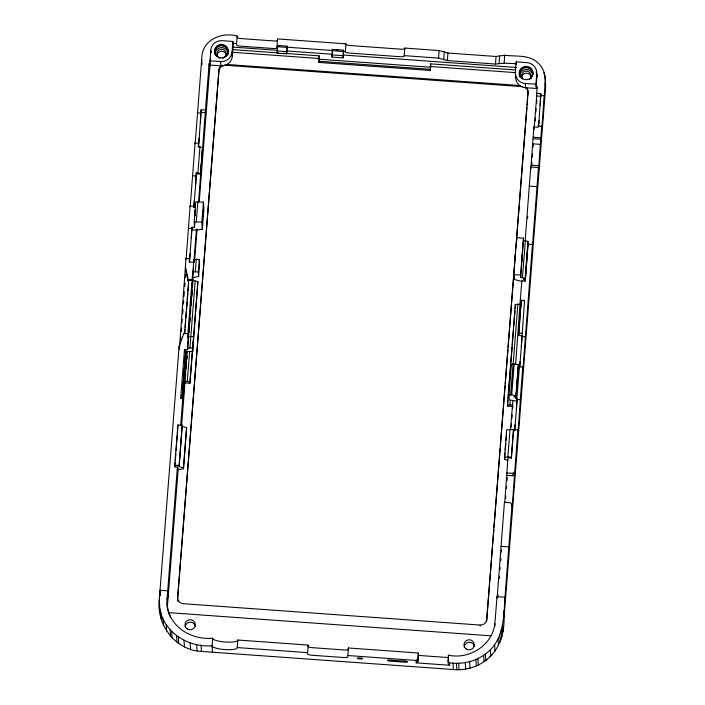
<?xml version="1.0" encoding="UTF-8"?>
<svg xmlns="http://www.w3.org/2000/svg" width="705" height="705" viewBox="0 0 705 705"><rect width="100%" height="100%" fill="white"/><g stroke="black" fill="none" stroke-linecap="round" stroke-linejoin="round"><path stroke-width="1.06" d="M167.314 606.855L167.12 598.237L177.422 467.036L174.84 466.851L174.743 465.194L177.907 424.93L182.198 425.238L179.105 466.622L183.459 467.847L183.512 468.772L177.59 469.636L177.422 467.036M167.517 610.081L167.12 598.237M515.214 69.945L430.685 63.864L430.394 70.465L318.792 62.437L319.092 55.836L282.899 53.227M430.394 70.465L430.685 63.864M541.757 125.843L538.567 169.041L538.479 167.561L530.75 167.006L530.847 168.477L533.897 126.953L538.188 127.27L538.32 125.596C543.872 128.513 541.458 124.468 542.489 120.59L544.119 95.642C545.52 84.679 547.441 71.117 538.012 62.93C529.147 54.355 515.804 56.708 504.692 55.263L504.128 63.194L495.492 64.049L447.358 60.586L438.51 58.11L404.168 55.624L404.767 48.072L439.1 50.548L447.948 53.025L496.082 56.488L504.692 55.263M187.927 334.223L187.891 333.668L183.961 333.386L179.141 346.12L159.277 599.849C156.281 625.018 175.66 650.327 201.418 651.42L453.412 669.53C464.137 670.561 475.099 667.705 484.035 661.704C498.585 652.063 504.63 634.209 504.066 617.351L545.582 87.693L545.309 79.11M515.099 258.4L515.461 254.487L515.293 258.136M194.915 213.113L194.8 215.977L194.932 215.007M195.118 212.84L195.223 209.975L194.977 212.328M534.231 127.376L536.69 95.995L536.954 86.979L536.126 86.935L535.95 84.168L536.761 73.796A10.698 10.452 -3.7 0 0 526.917 62.604L516.183 61.828L515.364 72.254L515.672 77.056M191.39 238.299L191.927 227.195L194.51 227.38L194.924 222.084M195.505 185.873L196.21 172.672L200.537 173.536L200.581 174.179L196.29 173.871L196.21 172.672M200.44 122.97L201.145 109.76L205.437 110.068L198.554 202.441M516.377 409.305L516.862 400.096M521.312 346.393L524.59 300.48L520.299 300.163L521.815 280.837L525.251 281.083L528.08 243.199L525.251 281.083M540.241 105.248L540.823 93.721L536.531 93.404M508.085 460.435L504.604 459.457L504.472 457.439L506.648 429.768L513.478 429.512L513.522 430.438L514.386 430.499L514.447 429.653L517.884 429.9L517.955 430.72L518.386 427.415L520.299 400.343L520.255 399.7L516.818 399.453L519.391 366.741L522.819 366.988L522.899 367.807L523.216 365.657L532.442 244.485L528.151 244.168M199.259 138.065L198.59 144.137L198.51 143.318L195.082 143.071L195.153 143.882L201.982 55.545C203.868 38.863 222.516 32.033 237.197 36.017L237.285 37.4A4.309 0.916 4.5 0 0 241.639 38.634L273.311 40.916A4.309 0.916 4.5 0 0 277.418 40.529M179.616 346.252L186.023 258.4L189.46 258.647L189.53 259.466L190.2 253.395M186.023 258.4L186.102 259.22L190.138 205.975L193.575 206.221L193.646 207.041L194.316 200.978M190.138 205.975L190.218 206.794L195.082 143.071M180.577 340.145L180.832 336.849M181.264 331.368L181.52 328.081M181.952 322.599L182.207 319.303M182.639 313.822L182.983 309.433M183.415 303.952L183.67 300.665M184.014 296.276L184.357 291.888M184.789 286.406L185.045 283.119M185.477 277.629L185.732 274.342M189.46 258.647L189.196 262.004L193.919 262.348L193.743 259.563L199.295 259.414L199.594 264.031L198.607 276.607L192.668 277.47L193.505 267.583M193.575 206.221L193.505 207.059L195.223 207.182M198.51 143.318L198.255 146.666L202.573 147.53L200.581 174.179M189.53 262.401L191.927 227.195M193.84 207.49L196.378 175.245M198.59 147.045L201.145 109.76M184.798 332.584L185.054 329.297M185.23 327.111L185.741 320.537M185.917 318.343L186.428 311.769M186.605 309.583L187.204 301.916M187.38 299.722L187.891 293.148M188.068 290.954L188.579 284.379M174.84 466.851L175.184 462.498M175.36 460.321L175.871 453.791M176.127 450.53L176.638 444M176.805 441.824L177.316 435.293M177.493 433.117L177.907 424.93M197.929 172.796L199.964 146.79M194.51 227.38L194.166 222.11L195.743 201.982L203.445 202.079L203.895 209.112L202.317 229.24L196.387 230.077L192.095 229.768M184.499 349.389L185.803 349.759L181.978 398.404L180.674 398.043L184.499 349.389L187.504 349.61L188.605 334.734M182.128 398.246L185.803 349.759M194.166 222.11L196.281 221.811L197.867 201.674M180.665 425.714L182.824 398.193L180.674 398.043M192.5 274.888L187.556 337.862L188.42 337.924L188.341 336.637L193.452 336.452L192.738 351.266L184.657 351.971M192.923 274.924L193.743 259.563M200.537 173.536L202.573 147.53M177.59 469.636L177.757 467.459M186.807 352.121L182.992 400.784L182.824 398.193M193.831 262.709L196.387 230.077M192.553 350.42L189.971 383.238L184.825 382.868L187.036 351.76M187.504 349.61L192.624 280.643L197.805 281.568L197.885 282.59L193.496 338.382M205.437 110.068L209.156 63.52L210.037 63.582L210.68 50.337A10.698 10.452 -3.7 0 1 222.163 40.678L232.897 41.445L233.073 44.212L233.143 43.322L236.598 43.569L236.695 44.953A4.309 0.916 4.5 0 0 241.039 46.186L272.72 48.46A4.309 0.916 4.5 0 0 276.95 47.852L277.453 38.916L345.961 43.842L345.988 44.309A4.309 0.916 4.5 0 0 350.341 45.534L400.563 49.156A4.309 0.916 4.5 0 0 404.793 48.539L404.767 48.072M185.248 377.395L185.512 374.117M185.935 368.644L186.199 365.366M186.71 358.801L186.887 356.615M188.773 332.54L189.293 325.974M189.548 322.696L189.98 317.224M190.235 313.945L190.667 308.473M190.923 305.195L191.443 298.629M191.61 296.435L192.13 289.878M192.298 287.684L192.624 280.643M199.233 201.542L210.028 64.349M167.534 604.696L178.198 469.045M181.564 426.287L185.01 382.436M185.353 378.047L185.697 373.668M186.129 368.186L186.393 364.899M186.825 359.409L187.081 356.122M188.975 332.002L189.319 327.622M189.663 323.234L190.015 318.845M190.359 314.465L190.702 310.077M191.046 305.697L191.39 301.308M191.734 296.92L192.077 292.54M192.509 287.058L192.853 282.67M193.029 280.475L193.285 277.188M194.668 259.643L197.083 228.949M210.037 63.582L210.442 58.339M179.105 466.622L182.198 425.238M192.756 272.148L195.294 271.777L196.281 259.202M189.971 383.238L189.901 382.225L187.292 381.484L189.61 351.945M187.424 348.314L189.962 347.944L195.197 280.828M202.317 229.24L201.859 222.207L203.445 202.079M198.607 276.607L198.299 271.998L199.295 259.414M189.901 382.225L192.394 350.5M192.738 351.266L197.805 281.568M192.809 347.133L193.329 340.568M183.459 467.847L186.613 427.591L182.269 426.358M183.512 468.772L186.613 427.591M178.383 601.638A6.028 5.887 -3.7 0 1 177.625 598.307L218.982 69.795A6.028 5.887 -3.7 0 1 222.031 65.107M177.625 598.307L218.982 69.795M233.143 43.322L232.386 56.673L232.077 51.87L232.897 41.445M236.598 43.569L237.197 36.017M167.103 603.621C168.328 626.463 191.293 640.299 212.654 638.21L212.073 645.947A12.62 2.688 4.5 0 0 224.833 649.552A12.62 2.688 4.5 0 0 237.241 647.754L237.814 640.017L308.085 645.075L308.182 646.459A4.309 0.916 4.5 0 0 312.535 647.692L344.207 649.975A4.309 0.916 4.5 0 0 348.437 649.358L348.349 647.974L418.356 653.015L418.047 661.299L416.197 662.85L416.047 660.435L417.898 658.884L418.356 653.015M332.496 50.487L287.164 47.209L286.635 53.809L277.188 53.131L277.541 45.411L286.979 46.098L286.944 48.451L286.979 46.098M286.635 53.809L286.829 47.402L277.382 46.724M287.164 47.209L287.102 48.055L287.058 47.464M318.792 62.437L319.03 59.414M343.652 51.289L343.115 57.889L331.958 57.087L332.302 49.376L343.458 50.178L343.432 52.505L343.652 51.289L345.397 51.853A4.309 0.916 4.5 0 0 349.75 53.087L399.973 56.7A4.309 0.916 4.5 0 0 404.203 56.092L404.168 55.624M343.115 57.889L343.458 50.178M345.371 51.395L345.961 43.842M348.349 647.974L347.847 656.91A4.309 0.916 4.5 0 1 343.617 657.518L311.936 655.245A4.309 0.916 4.5 0 1 307.591 654.011L308.085 645.075M438.536 58.48L439.1 50.548M443.718 59.405L444.309 51.844M447.358 60.586L447.948 53.025M416.197 662.85L449.675 665.264L448.089 663.467L448.398 655.174C469.239 659.774 492.495 645.357 494.857 623.625L497.025 596.677L504.745 597.232L504.851 598.598L504.939 598.06L512.024 504.542L510.438 502.744L504.427 502.312L497.122 598.043L497.025 596.677M448.327 660.523L448.398 655.174M495.492 64.049L496.082 56.488M499.008 63.38L499.607 55.818M486.459 621.678A6.028 5.887 -3.7 0 0 486.661 620.541L528.019 92.029A6.028 5.887 -3.7 0 0 526.582 87.755M486.661 620.541L489.596 583.255M489.763 581.061L492.434 547.054M492.601 544.859L493.808 529.508M493.985 527.314L497.342 484.538M497.51 482.343L500.18 448.336M500.356 446.142L505.088 385.82M505.265 383.626L507.935 349.618M508.102 347.424L508.622 340.841M508.79 338.647L511.46 304.648M511.636 302.454L515.681 250.901M515.857 248.706L516.368 242.123M516.545 239.929L519.215 205.93M519.382 203.736L523.427 152.183M523.603 149.989L526.961 107.213M527.137 105.019L527.648 98.436M527.825 96.241L528.019 92.029M521.815 280.837L521.859 281.568L514.024 279.356L514.28 276.078M507.45 405.075L512.561 404.89L512.658 406.459L507.512 406.089L507.45 405.075L515.346 304.419L520.457 304.234M507.512 406.089L507.944 400.616M508.111 398.431L508.622 391.865M508.798 389.68L510.772 364.511M510.94 362.326L512.147 347.01M512.315 344.824L513.601 328.407M513.778 326.221L514.976 310.905M515.143 308.719L515.346 304.419M514.721 430.949L517.056 401.198L509.274 399.911L508.966 395.108L511.398 364.08L514.174 363.912L518.281 364.732L518.316 365.269M504.604 459.457L505.106 453.077M505.353 449.878L505.855 443.498M506.111 440.299L506.525 434.985M508.966 395.108L510.658 394.87L513.09 363.833M509.988 404.705L510.332 400.325M513.161 364.229L517.884 304.049M525.172 280.105L523.436 279.612L523.383 278.775L525.093 278.898L525.066 278.316L520.739 277.453L520.581 275.056L523.48 238.149L516.606 237.655L516.791 240.528M520.739 277.453L523.48 238.149M517.056 401.198L516.888 398.625L516.025 398.563L515.963 397.576L514.227 397.091L514.183 396.369L515.884 396.307L515.848 395.761L511.733 394.941L514.174 363.912M536.126 86.935L536.946 76.563A10.698 10.452 -3.7 0 0 536.937 74.924M504.472 457.439L507.873 456.937L510.05 429.266M504.754 502.55L507.917 457.853L511.354 458.1L513.522 430.438M525.137 241.207L530.75 167.006M510.508 429.583L512.905 400.51M515.619 364.45L520.299 300.163M522.449 277.576L525.348 240.669L523.639 240.546M497.889 597.047L498.065 594.853M499.351 578.391L499.528 576.197M500.039 569.614L500.215 567.419M500.726 560.836L500.902 558.642M501.414 552.059L501.59 549.865M505.626 498.294L505.802 496.1M506.401 488.424L506.578 486.23M507.001 480.739L507.265 477.452M511.213 426.983L511.477 423.687M511.9 418.206L512.165 414.91M512.676 408.327L512.852 406.133M522.185 335.774L518.757 335.527L518.616 333.403L521.189 300.691L524.59 300.48M527.551 218.515L527.719 216.32M531.676 165.851L531.931 162.564M532.363 157.074L532.619 153.787M533.139 147.204L533.315 145.01M535.201 120.863L535.456 117.576M535.888 112.086L536.144 108.799M536.576 103.309L536.831 100.022M520.678 307.68L518.757 335.527M520.942 307.6L521.189 300.691M515.884 396.307L518.281 364.732M525.093 278.898L527.957 241.41L525.348 240.669M511.354 458.1L513.478 429.512M515.963 397.576L518.395 366.547L516.025 398.563M519.655 368.019L522.017 337.924M538.611 126.6L540.823 93.721M512.024 504.542L512.183 506.957L517.884 429.9M520.255 399.7L522.819 366.988M532.442 244.485L532.504 245.129L538.479 167.561M447.939 661.043L449.526 662.85C462.057 664.515 475.293 661.731 485.41 653.958C503.573 641.206 504.225 617.148 504.745 597.232M539.061 120.344L538.391 126.415L538.32 125.596M520.131 361.498L519.462 367.561L519.391 366.741M515.188 424.401L514.527 430.473L514.447 429.653M277.188 53.131L277.444 51.042M331.958 57.087L332.46 52.901M502.7 632.262L503.097 628.904M499.836 642.264L501.969 635.831M490.081 656.619L492.081 654.496M484.696 661.149L487.173 659.219M506.736 472.958L512.746 473.39L514.588 471.83M506.886 475.364L512.896 475.804L514.747 474.245M518.616 333.403L522.026 333.192M515.364 72.254A10.76 10.513 -3.7 0 0 525.269 83.516L535.95 84.168M515.637 76.501A10.76 10.513 -3.7 0 0 525.542 87.755L537.051 88.46L536.954 86.979M540.691 95.395L544.119 95.642M336.391 50.231L338.426 50.381M332.143 50.681L343.3 51.483M232.641 47.085L277.585 50.311M286.353 50.936L332.381 54.25M343.344 55.034L516.518 67.477M331.817 54.875L342.974 55.677M232.447 49.597L278.51 52.91M232.615 52.276L319.206 58.506M429.909 66.473L515.399 72.624M318.827 59.194L430.429 67.222M318.722 61.238L430.314 69.266M209.852 60.815L220.524 61.582A10.76 10.513 -3.7 0 0 232.077 51.87M226.543 64.437L520.281 85.569M219.043 70.711A6.028 5.887 -3.7 0 1 225.512 65.274L522.528 86.653M209.156 63.52L209.253 65.001L220.797 65.829A10.76 10.513 -3.7 0 0 232.35 56.118M536.69 95.995L540.991 96.303M201.313 112.342L205.604 112.65M197.453 112.871L200.881 113.117M533.086 137.228L540.814 137.792M533.183 138.709L540.911 139.264M532.909 143.829L540.638 144.384M531.235 165.208L538.964 165.763M529.252 186.111L536.972 186.666M192.509 175.774L195.946 176.021M196.281 221.811L201.859 222.207M188.394 228.2L191.831 228.446M520.581 275.056L513.707 274.562L514.024 279.356M520.466 302.753L521.321 302.815M185.397 266.367L188.182 279.638L192.104 279.92M188.182 279.638L188.217 280.193L192.139 280.475M521.762 336.549L525.19 336.796M189.962 347.944L192.535 348.129M510.658 394.87L511.733 394.941M184.719 381.299L187.292 381.484M507.873 456.937L511.31 457.184M174.743 465.194L179.035 465.503M500.973 546.349L508.702 546.904M486.609 619.625A6.028 5.887 -3.7 0 1 480.131 625.062L183.115 603.691A6.028 5.887 -3.7 0 1 177.563 597.382M168.204 612.601L490.698 635.813M418.506 655.421L448.556 657.589M159.374 604.185C160.687 630.49 187.133 647.93 212.064 645.762L212.478 652.213M237.224 647.569L307.495 652.627M347.759 655.518L416.047 660.435M279.673 46.151L277.576 45.992L277.541 45.411M276.862 46.468L277.726 46.53M277.056 50.892L286.494 51.58M195.294 271.777L198.299 271.998M518.466 367.525L519.321 367.596M545.723 85.569L545.388 82.185M185.626 269.777L188.667 283.287M188.217 280.193L188.579 281.903L184.622 332.302L183.996 333.941L183.961 333.386M527.957 241.41L528.001 241.991M332.302 49.376L332.425 51.324M544.974 75.726L545.185 78.951M545.018 83.181L545.432 89.641M544.137 72.421L544.278 74.58M536.761 73.796L536.946 76.563M531.094 77.612L531.129 78.167A4.732 4.627 -3.7 0 0 526.767 73.214A4.732 4.627 -3.7 0 0 521.682 77.488L521.647 76.933A4.732 4.627 -3.7 0 0 521.718 78.14M534.064 129.544L533.897 126.953M525.269 83.516L525.542 87.755M516.183 61.828L516.36 64.604L516.43 63.706L504.128 63.194M512.746 473.39L512.896 475.804M503.643 610.891L504.066 617.351M502.55 624.551L502.965 631.01M501.229 630.922L501.652 637.382M499.827 635.038L500.242 641.497M498.021 638.994L498.435 645.454M494.857 623.625L494.998 625.776M494.584 644.573L494.998 651.032M490.345 649.596L490.768 656.047M485.41 653.958L485.824 660.418M483.621 655.245L484.035 661.704M480.131 625.062L480.193 625.987M477.911 658.585L478.325 665.044M475.901 659.519L476.316 665.969M469.636 661.704L470.05 668.164M465.3 662.656L465.714 669.115M458.682 663.29L459.096 669.75M456.461 663.29L456.875 669.75M452.989 663.07L453.412 669.53M449.526 662.85L449.675 665.264M417.898 658.884L418.047 661.299M319.092 55.836L319.189 57.405M226.34 55.686L226.375 56.241A4.732 4.627 -3.7 0 0 222.022 51.289A4.732 4.627 -3.7 0 0 216.937 55.554L216.902 55.008A4.732 4.627 -3.7 0 0 216.964 56.206M225.45 64.358L225.512 65.274M220.524 61.582L220.797 65.829M210.68 50.337L210.857 53.104A10.698 10.452 -3.7 0 1 211.112 51.483M209.729 64.543L209.852 66.534M209.253 65.001L209.579 69.98M201.665 59.511L202.018 64.895M237.814 640.017L237.832 640.202A12.62 2.688 4.5 0 1 225.424 642.008A12.62 2.688 4.5 0 1 212.663 638.395M212.654 638.21L212.787 640.193M201.004 644.96L201.418 651.42M179.141 346.12L179.361 349.53M196.607 644.432L197.021 650.891M190.156 642.854L190.579 649.314M184.023 640.369L184.437 646.829M178.33 637.029L178.744 643.489M176.55 635.743L176.964 642.202M171.632 631.38L172.055 637.84M170.178 615.756L170.302 617.65M168.116 597.32L167.702 590.861L160.026 590.305L160.37 595.69M170.152 629.776L170.566 636.227M168.865 612.407L168.988 614.302M167.543 607.19L167.755 610.415M166.204 624.551L166.618 631.01M163.084 618.823L163.498 625.282M160.863 612.707L161.278 619.166M160.326 610.609L160.749 617.069M159.277 599.849L159.691 606.309M159.709 608.389L159.788 610.636M524.793 87.261A6.028 5.887 -3.7 0 1 528.08 92.954M536.152 71.751A10.698 10.452 -3.7 0 1 536.672 73.302M522.678 78.819A4.732 4.627 -3.7 0 1 523.189 72.298A4.732 4.627 -3.7 0 1 529.869 72.774A4.732 4.627 -3.7 0 1 529.358 79.295M217.933 56.894A4.732 4.627 -3.7 0 1 218.444 50.363A4.732 4.627 -3.7 0 1 225.115 50.848A4.732 4.627 -3.7 0 1 224.604 57.369M219.951 58.233A4.732 4.627 -3.7 0 1 218.85 57.695M216.506 56.144A6.46 6.31 -3.7 0 1 217.202 47.244A6.46 6.31 -3.7 0 1 226.305 47.905A6.46 6.31 -3.7 0 1 225.609 56.797M224.199 57.704A6.46 6.31 -3.7 0 1 222.595 58.215M521.013 77.779A6.46 6.31 -3.7 0 1 522.255 68.94A6.46 6.31 -3.7 0 1 531.297 70.121A6.46 6.31 -3.7 0 1 530.063 78.969M519.876 74.959A6.46 6.31 -3.7 0 1 532.68 74.986M215.087 53.404A6.46 6.31 -3.7 0 1 222.022 47.579A6.46 6.31 -3.7 0 1 227.962 54.329M228.191 53.157A6.891 6.724 -3.7 0 1 227.653 54.84M214.937 54.355A6.891 6.724 -3.7 0 1 219.907 45.464A6.891 6.724 -3.7 0 1 228.27 51.403M519.946 76.88A6.891 6.724 -3.7 0 1 524.89 67.345A6.891 6.724 -3.7 0 1 533.024 74.448M185.151 626.851A5.164 5.05 -3.7 0 1 195.382 626.278M464.146 646.926A5.164 5.05 -3.7 0 1 474.377 646.353M202.52 215.748L202.529 216.532L202.952 210.531L202.52 215.748M521.903 260.198L521.912 260.982L522.352 255.043L521.903 260.198M404.978 661.114L389.292 660.003A2.582 0.546 4.5 0 0 387.442 660.47A2.582 0.546 4.5 0 0 390.032 661.14L405.049 662.215A2.582 0.546 4.5 0 0 407.596 661.845A2.582 0.546 4.5 0 0 404.978 661.114M358.149 658.682A2.582 0.546 4.5 0 0 362.449 658.743A2.582 0.546 4.5 0 0 359.25 657.836A2.582 0.546 4.5 0 0 358.149 658.682M216.928 56.277A6.891 6.724 -3.7 0 0 228.129 52.24A6.891 6.724 -3.7 0 0 218.982 44.785A6.891 6.724 -3.7 0 0 216.928 56.277M522.202 78.59A6.891 6.724 -3.7 0 0 532.962 73.523A6.891 6.724 -3.7 0 0 523.119 66.975A6.891 6.724 -3.7 0 0 522.202 78.59M466.216 648.979A5.164 5.05 -3.7 0 0 474.289 645.172A5.164 5.05 -3.7 0 0 466.904 640.263A5.164 5.05 -3.7 0 0 466.216 648.979M187.222 628.904A5.164 5.05 -3.7 0 0 195.294 625.097A5.164 5.05 -3.7 0 0 187.909 620.188A5.164 5.05 -3.7 0 0 187.222 628.904"/></g></svg>
